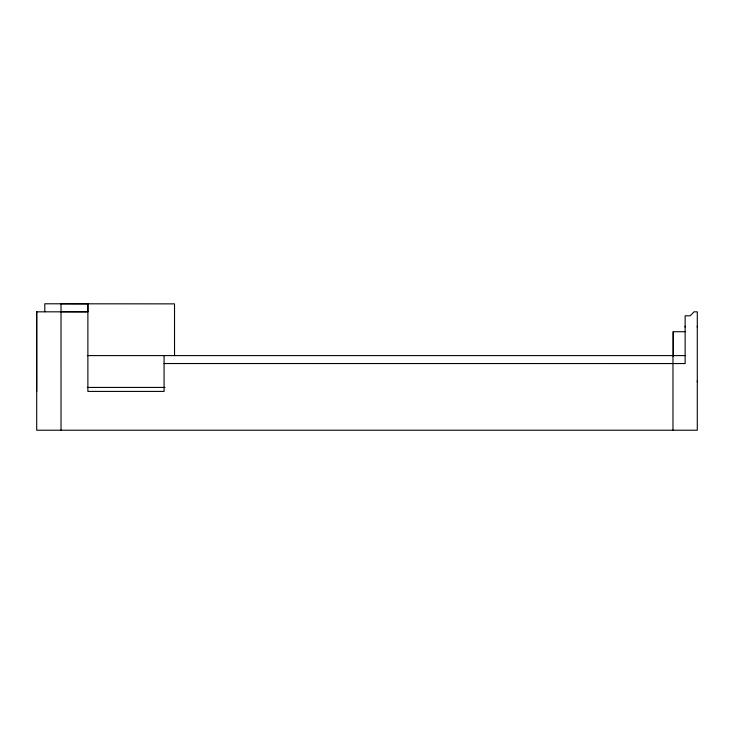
<?xml version="1.0" encoding="UTF-8"?>
<svg xmlns="http://www.w3.org/2000/svg" width="734" height="734" viewBox="0 0 734 734"><rect width="100%" height="100%" fill="white"/><g stroke="black" fill="none" stroke-linecap="round" stroke-linejoin="round"><path stroke-width="1.1" d="M36.709 391.415L36.7 311.767L36.709 430.216L697.291 430.216L697.291 311.822L694.034 311.822L690.171 315.803L685.134 315.803L685.134 363.559L164.077 363.532M61.032 430.216L61.023 303.784L87.878 303.848L87.878 391.415L164.077 391.415L164.077 355.595M61.014 311.767L87.869 311.812L87.869 303.83M673.197 355.595L673.197 331.722L685.134 331.722M685.134 327.098L685.134 326.153M697.3 381.863L697.3 380.909M697.3 327.098L697.3 326.144M87.869 311.812L36.709 311.831M87.318 355.595L685.134 355.595M87.318 387.433L165.022 387.433M44.802 311.767L44.811 303.784L174.518 303.867L174.536 355.595M673.197 331.722L673.197 356.063M672.977 355.595L672.977 430.216"/></g></svg>
